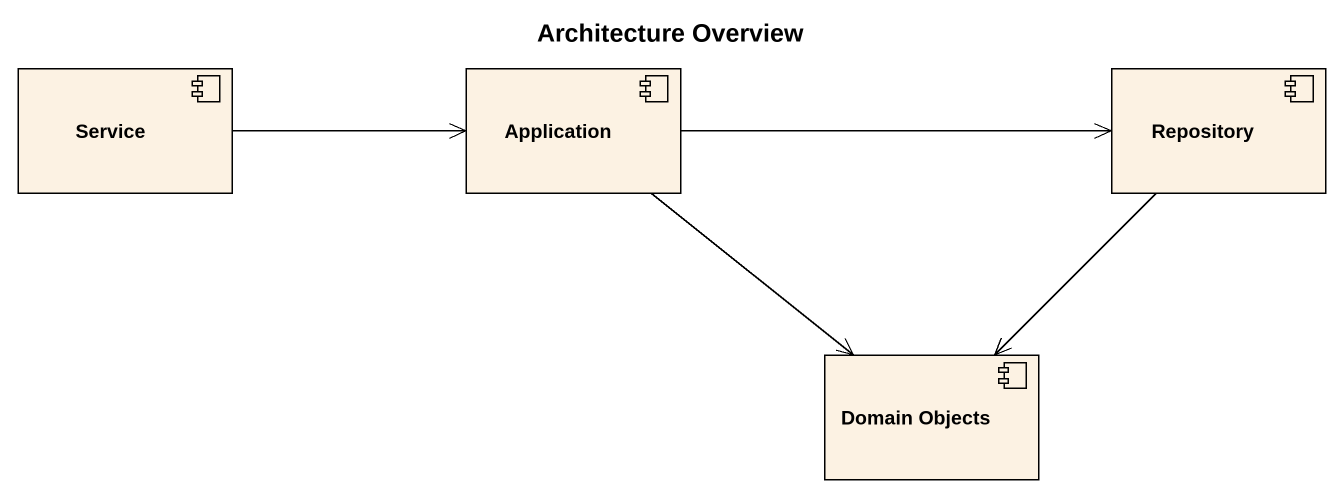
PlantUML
@startuml
title Architecture Overview
component Service
component Application
component Repository
component "Domain Objects" as Domain_Objects
Service -right-> Application
Application -right-> Repository
Application --> Domain_Objects
Repository --> Domain_Objects
@enduml
